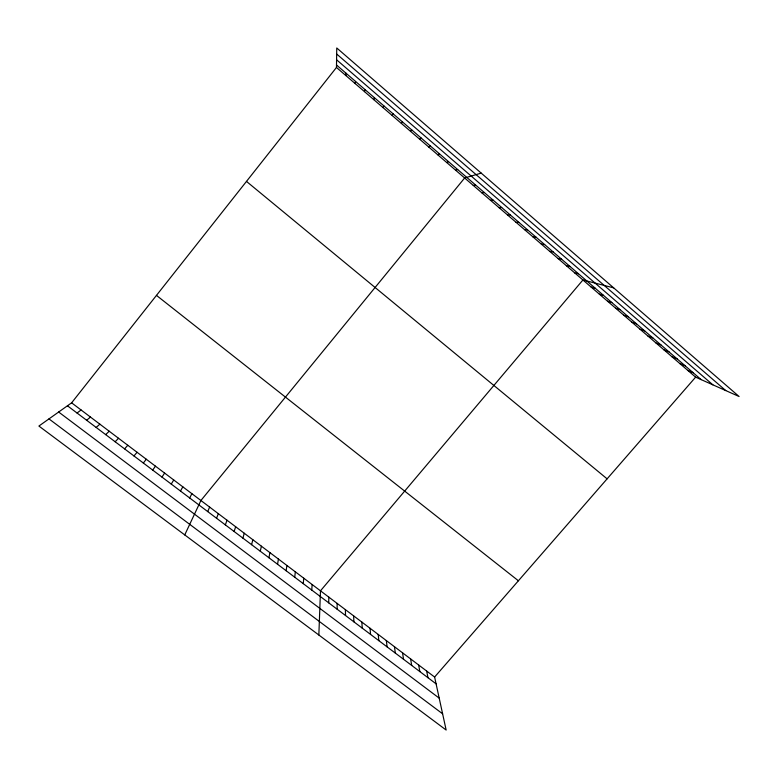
<?xml version="1.0" encoding="UTF-8"?>
<svg xmlns="http://www.w3.org/2000/svg" width="778" height="778" viewBox="0 0 778 778"><rect width="100%" height="100%" fill="white"/><g stroke="black" fill="none" stroke-linecap="round" stroke-linejoin="round"><path stroke-width="1.17" d="M328.715 602.853L328.802 597.115M336.466 67.462L336.748 47.973L739.1 396.517L695.62 377.155L336.466 67.462L71.615 402.829L38.9 426.052L446.144 730.027L434.61 677.045L71.615 402.829M318.844 635.004L320.478 590.823L582.926 279.983L613.667 287.86M311.784 590.074L312.114 584.511M345.85 75.544L346.035 73.22M303.274 583.656L303.731 578.18M294.736 577.208L295.319 571.82M286.158 570.751L286.887 565.45M355.186 83.606L355.536 81.408M277.561 564.264L278.417 559.051M268.935 557.758L269.917 552.633M260.28 551.223L261.398 546.195M364.503 91.629L364.999 89.577M251.595 544.678L252.84 539.728M242.882 538.104L244.253 533.251M234.129 531.5L235.646 526.745M373.771 99.623L374.422 97.707M225.357 524.887L227.001 520.21M216.547 518.245L218.336 513.665M207.716 511.574L209.632 507.091M383.009 107.597L383.807 105.808M184.746 534.914L200.909 500.497L464.641 177.987L481.203 173.115M189.676 497.969L191.884 493.68M180.477 491.035L182.83 486.843M392.219 115.533L393.162 113.88M171.248 484.072L173.737 479.977M161.98 477.079L164.615 473.082M152.683 470.068L155.464 466.168M401.39 123.439L402.479 121.922M143.347 463.027L146.283 459.234M133.981 455.957L137.064 452.271M434.61 677.045L695.62 377.155M410.521 131.317L411.766 129.926M124.577 448.867L127.816 445.279M115.144 441.748L118.528 438.267M105.672 434.61L109.221 431.226M419.624 139.165L421.015 137.91M96.171 427.443L99.866 424.166M86.64 420.246L90.481 417.076M77.061 413.03L81.068 409.967M428.697 146.984L430.234 145.865M437.732 154.783L439.414 153.781M446.737 162.544L448.556 161.668M455.704 170.275L457.668 169.536M473.287 185.436L475.523 184.94M481.903 192.866L484.276 192.487M490.48 200.267L492.989 200.004M499.038 207.638L501.674 207.502M507.557 214.991L510.329 214.971M516.047 222.314L518.945 222.411M524.508 229.607L527.542 229.821M532.94 236.882L536.1 237.212M541.352 244.127L544.639 244.574M549.725 251.352L553.139 251.907M558.069 258.549L561.609 259.21M566.384 265.716L570.05 266.494M574.67 272.864L578.462 273.759M591.154 287.082L595.189 288.191M599.361 294.152L603.514 295.377M607.53 301.203L611.809 302.535M615.68 308.224L620.076 309.663M623.8 315.226L628.313 316.772M631.882 322.199L636.521 323.852M639.944 329.152L644.699 330.903M647.977 336.077L652.849 337.944M655.99 342.981L660.969 344.946M663.965 349.867L669.07 351.928M671.92 356.723L677.132 358.891M679.846 363.559L685.175 365.825M687.742 370.367L693.179 372.74M48.975 418.904L442.614 713.805M58.661 412.029L439.2 698.129M67.453 405.785L436.088 683.833M156.466 295.387L518.401 580.777M246.48 181.41L607.112 478.849M336.504 64.992L701.163 379.625M336.66 54.003L725.748 390.566M336.582 59.77L712.872 384.838M426.626 671.015L427.988 677.726M418.622 664.966L419.867 671.599M410.589 658.898L411.718 665.453M402.537 652.81L403.549 659.287M394.446 646.703L395.341 653.102M386.335 640.576L387.113 646.888M378.196 634.43L378.847 640.664M370.036 628.264L370.561 634.41M361.838 622.069L362.256 628.147M353.62 615.865L353.912 621.855M345.374 609.631L345.539 615.534M337.107 603.388L337.146 609.203"/></g></svg>
